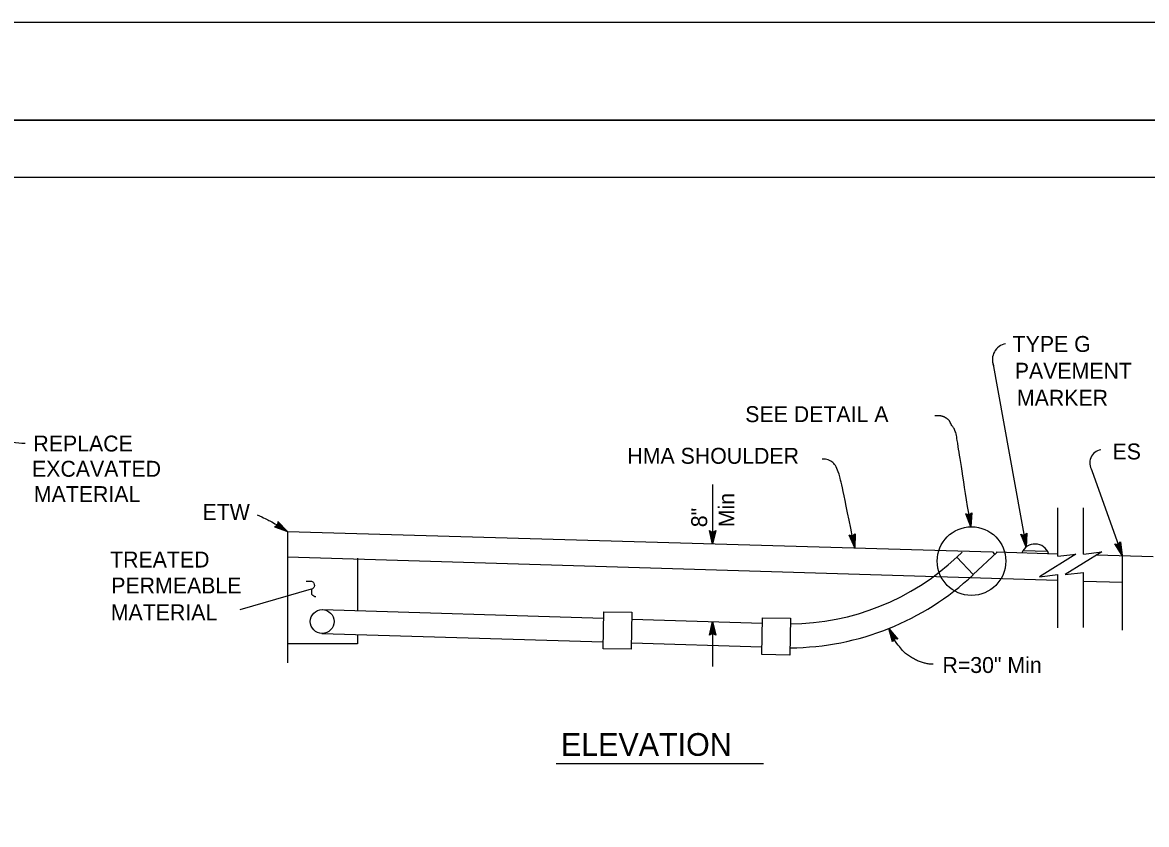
# Model space of a CAD drawing. Extents: x -893 to 867, y -474 to 712.
# Drawn here: x -242.3 to 251.7, y 359.3 to 712 of the extents above; entities that cross this region are included whole.
import ezdxf

# ---------------------------------------------------------------- set-up
doc = ezdxf.new("R2010")
doc.units = 0
for name, color, linetype in [('10 Sheet Format', 7, 'Continuous'), ('56 Stage 3 Anno', 7, 'Continuous'), ('57 Undefined', 7, 'Continuous'), ('60 Nongeo Data', 7, 'Continuous')]:
    doc.layers.add(name, color=color, linetype=linetype)

msp = doc.modelspace()

# ---------------------------------------------------------------- linework, layer by layer
at = {"layer": '10 Sheet Format'}
for p, q in [((-863.46, 668.96), (836.55, 668.96)), ((-813.45, 643.96), (811.55, 643.96))]:
    msp.add_line(p, q, dxfattribs=at)
for points in [[(-893.46, -474.04), (866.55, -474.04), (866.55, 711.96), (-893.46, 711.96)], [(-863.46, -431.04), (836.55, -431.04), (836.55, 668.96), (-863.46, 668.96)]]:
    msp.add_lwpolyline(points, close=True, dxfattribs=at)
at = {"layer": '56 Stage 3 Anno'}
for p, q in [((184.08, 562.29), (198.77, 481.31)), ((227.67, 515.02), (241.03, 477.56)), ((61.01, 508.87), (61.01, 482.77)), ((172.23, 495.95), (172.23, 495.95)), ((174.87, 496.36), (174.87, 496.36)), ((-130.17, 490.94), (-131.56, 490.23)), ((-131.56, 490.23), (-131.56, 490.23)), ((-131.56, 490.23), (-125.77, 488.18)), ((-131.19, 490.42), (-126.94, 488.91)), ((-130.8, 490.6), (-128.11, 489.65)), ((-130.47, 490.8), (-129.28, 490.38)), ((-130.14, 492.5), (-130.17, 490.94)), ((-128.11, 489.65), (-130.17, 491.68)), ((-129.28, 490.38), (-130.16, 491.25)), ((-125.77, 488.18), (-130.14, 492.5)), ((-130.14, 492.5), (-130.14, 492.5)), ((-126.94, 488.92), (-130.14, 492.07)), ((174.48, 490.23), (174.48, 490.23)), ((-125.77, 488.18), (-125.77, 488.18)), ((61.01, 482.55), (59.68, 488.55)), ((59.68, 488.55), (59.68, 488.55)), ((59.68, 488.55), (61.01, 487.75)), ((61.01, 483.94), (60.04, 488.32)), ((61.01, 485.31), (60.39, 488.14)), ((61.01, 486.69), (60.74, 487.9)), ((61.01, 487.75), (62.35, 488.55)), ((62.35, 488.55), (61.01, 482.55)), ((61.99, 488.33), (61.01, 483.93)), ((61.63, 488.1), (61.01, 485.31)), ((61.29, 487.92), (61.01, 486.69)), ((62.35, 488.55), (62.35, 488.55)), ((120.96, 486.58), (120.96, 486.58)), ((123.58, 487.11), (123.58, 487.11)), ((198.77, 481.31), (196.38, 486.97)), ((196.38, 486.97), (196.38, 486.97)), ((196.38, 486.97), (197.83, 486.43)), ((198.51, 482.68), (196.77, 486.81)), ((198.27, 484.03), (197.15, 486.69)), ((198.02, 485.39), (197.54, 486.53)), ((197.83, 486.43), (199.01, 487.45)), ((198.07, 486.65), (198.02, 485.39)), ((198.38, 486.88), (198.27, 484.03)), ((198.69, 487.18), (198.52, 482.67)), ((199.01, 487.45), (198.77, 481.31)), ((199.01, 487.45), (199.01, 487.45)), ((61.01, 482.55), (61.01, 482.55)), ((123.46, 480.96), (123.46, 480.96)), ((198.77, 481.31), (198.77, 481.31)), ((241.03, 477.56), (237.75, 482.76)), ((237.75, 482.76), (237.75, 482.76)), ((237.75, 482.76), (239.28, 482.45)), ((240.56, 478.86), (238.17, 482.66)), ((240.1, 480.16), (238.56, 482.61)), ((239.63, 481.46), (238.97, 482.51)), ((239.28, 482.45), (240.27, 483.66)), ((239.48, 482.71), (239.63, 481.46)), ((239.75, 482.99), (240.1, 480.16)), ((240.01, 483.33), (240.56, 478.86)), ((240.27, 483.66), (240.27, 483.66)), ((240.27, 483.66), (241.03, 477.56)), ((241.03, 477.56), (241.03, 477.56)), ((-146.65, 453.82), (-115.23, 462.92)), ((59.67, 442.56), (61.01, 448.56)), ((60.03, 442.78), (61.01, 447.18)), ((60.38, 443.02), (61.01, 445.8)), ((61.01, 448.56), (61.01, 448.56)), ((61.01, 448.56), (62.34, 442.56)), ((61.01, 448.56), (61.01, 428.76)), ((61.01, 447.17), (61.98, 442.8)), ((61.01, 445.8), (61.63, 442.98)), ((139.97, 439.59), (138.37, 445.52)), ((138.37, 445.52), (138.37, 445.52)), ((138.37, 445.52), (142.34, 440.83)), ((61.01, 443.36), (59.67, 442.56)), ((59.67, 442.56), (59.67, 442.56)), ((60.73, 443.19), (61.01, 444.42)), ((61.01, 444.42), (61.27, 443.21)), ((62.34, 442.56), (61.01, 443.36)), ((62.34, 442.56), (62.34, 442.56)), ((140.19, 439.95), (139.01, 444.3)), ((139.02, 444.29), (141.91, 440.87)), ((140.4, 440.32), (139.66, 443.08)), ((139.66, 443.08), (141.52, 440.87)), ((140.79, 440.92), (139.97, 439.59)), ((140.62, 440.64), (140.3, 441.85)), ((140.3, 441.85), (141.1, 440.91)), ((142.34, 440.83), (140.79, 440.92)), ((142.34, 440.83), (142.34, 440.83)), ((139.97, 439.59), (139.97, 439.59))]:
    msp.add_line(p, q, dxfattribs=at)
for points in [[(174.87, 496.36), (174.48, 490.23), (172.23, 495.95), (172.61, 495.79), (174.26, 491.6), (174.55, 496.1), (174.23, 495.84), (174.05, 492.96), (173, 495.64), (173.38, 495.48), (173.84, 494.32), (173.92, 495.57), (173.67, 495.37), (172.23, 495.95), (173.67, 495.37)], [(123.58, 487.11), (123.46, 480.96), (120.96, 486.58), (121.35, 486.44), (123.18, 482.32), (123.27, 486.83), (122.97, 486.55), (122.91, 483.67), (121.74, 486.3), (122.13, 486.16), (122.64, 485.02), (122.66, 486.27), (122.42, 486.06), (120.96, 486.58), (122.42, 486.06)]]:
    msp.add_lwpolyline(points, close=True, dxfattribs=at)
for centre, radius, start, end in [((191.08, 563.7), 7.14, 101.4091, 201.245), ((-241.61, 549.26), 22.26, 213.8572, 271.2224), ((232.66, 518.24), 5.94, 100.5878, 212.9012)]:
    msp.add_arc(centre, radius, start, end, dxfattribs=at)
for points, degree in [([(174.48, 490.23), (169.07, 524.5), (167.87, 532.43), (165.71, 535.31), (165.11, 537.12), (161.51, 539.28), (158.62, 539.04)], 2), ([(123.46, 480.96), (118.25, 506.53), (116.5, 514.74), (114.15, 518.85), (111.22, 520.02), (109.17, 520.02)], 3), ([(-139.11, 495.45), (-136.19, 494.17), (-133.35, 492.73), (-130.54, 491.17), (-128.89, 490.25), (-127.31, 489.27), (-125.77, 488.18)], 3), ([(157.85, 429.78), (156.47, 429.82), (155.09, 430.04), (153.74, 430.42), (151.84, 430.97), (150.14, 431.74), (148.44, 432.81), (146.63, 433.95), (145, 435.12), (143.67, 436.78), (141.48, 439.52), (139.77, 442.39), (138.37, 445.52)], 3)]:
    msp.add_open_spline(points, degree=degree, dxfattribs=at)
msp.add_spline([(-117.63, 466.36), (-115.72, 466.36), (-115.24, 466.36), (-114.28, 465.4), (-114.28, 463.48), (-115.24, 462.53), (-115.24, 462.05), (-115.24, 460.61), (-114.76, 460.13), (-113.8, 459.65), (-113.32, 459.65)], degree=3, dxfattribs=at)
at = {"layer": '57 Undefined'}
msp.add_line((-7.82, 386.19), (83.33, 386.19), dxfattribs=at)
at = {"layer": '60 Nongeo Data'}
for p, q in [((212.67, 477.26), (212.67, 498.54)), ((223.99, 478.2), (223.99, 498.54)), ((-125.77, 488.18), (-125.77, 477.07)), ((-125.77, 488.18), (184, 479.21)), ((184, 479.21), (184.93, 478.19)), ((185.62, 479.16), (212.68, 478.38)), ((197.35, 479.77), (208.16, 479.52)), ((-125.77, 477.07), (-125.77, 430.43)), ((-125.77, 477.07), (212.54, 466.72)), ((-95.05, 476.41), (-95.05, 453.13)), ((168.34, 476.88), (170.63, 479.02)), ((168.34, 476.88), (175.55, 469.19)), ((175.55, 469.19), (185.87, 478.87)), ((229.65, 477.89), (254.56, 477.16)), ((241.03, 477.56), (241.03, 465.85)), ((223.99, 446), (223.99, 470.2)), ((212.67, 445.87), (212.67, 469.26)), ((224.13, 466.37), (241.03, 465.85)), ((241.03, 465.85), (241.03, 444.84)), ((-110.39, 453.81), (13.08, 450.03)), ((25.47, 449.65), (82.87, 447.9)), ((-110.71, 443.37), (12.93, 439.59)), ((-95.05, 442.53), (-95.05, 438.76)), ((-95.05, 438.76), (-125.9, 438.76)), ((25.33, 439.21), (82.65, 437.46))]:
    msp.add_line(p, q, dxfattribs=at)
for points in [[(223.99, 478.2), (231.99, 479.2), (215.99, 469.2), (223.99, 470.2)], [(212.67, 477.26), (220.67, 478.26), (204.67, 468.26), (212.67, 469.26)]]:
    msp.add_lwpolyline(points, dxfattribs=at)
for points in [[(13.21, 452.88), (25.49, 452.66), (25.2, 436.42), (12.92, 436.64)], [(82.88, 450.28), (95.16, 450.07), (94.88, 433.82), (82.6, 434.04)]]:
    msp.add_lwpolyline(points, close=True, dxfattribs=at)
for centre, radius in [((174.76, 475.14), 15.09), ((-110.58, 448.59), 5.22)]:
    msp.add_circle(centre, radius, dxfattribs=at)
for centre, radius, start, end in [((202.68, 476.29), 6.36, 20.2426, 156.4387), ((94.2, 555.93), 108.38, 270.5172, 313.1647), ((94.2, 555.93), 118.91, 270.5172, 313.0956)]:
    msp.add_arc(centre, radius, start, end, dxfattribs=at)

# ---------------------------------------------------------------- texts
at = {"layer": '57 Undefined'}
for s, height, p in [('TYPE G', 7, (192.83, 567.11)), ('PAVEMENT', 7, (193.78, 555.34)), ('MARKER', 7, (194.72, 543.45)), ('SEE DETAIL A', 7, (75.33, 536.26)), ('REPLACE', 7, (-237.5, 523.34)), ('HMA SHOULDER', 7, (23.53, 517.94)), ('ES', 7, (236.73, 519.85)), ('EXCAVATED', 7, (-238.11, 512.24)), ('MATERIAL', 7, (-237.31, 501.1)), ('ETW', 7, (-163.19, 493.25)), ('TREATED', 7, (-203.8, 472.34)), ('PERMEABLE', 7, (-203.29, 460.93)), ('MATERIAL', 7, (-203.5, 449.14)), ('R=30" Min', 7, (161.98, 425.97)), ('ELEVATION', 10, (-5.67, 389.54))]:
    msp.add_text(s, height=height, dxfattribs=at).set_placement(p)
for s, p in [('Min', (70.58, 490.04)), ('8"', (58.58, 490.04))]:
    msp.add_text(s, height=7, rotation=90, dxfattribs=at).set_placement(p)

doc.saveas('drawing.dxf')
